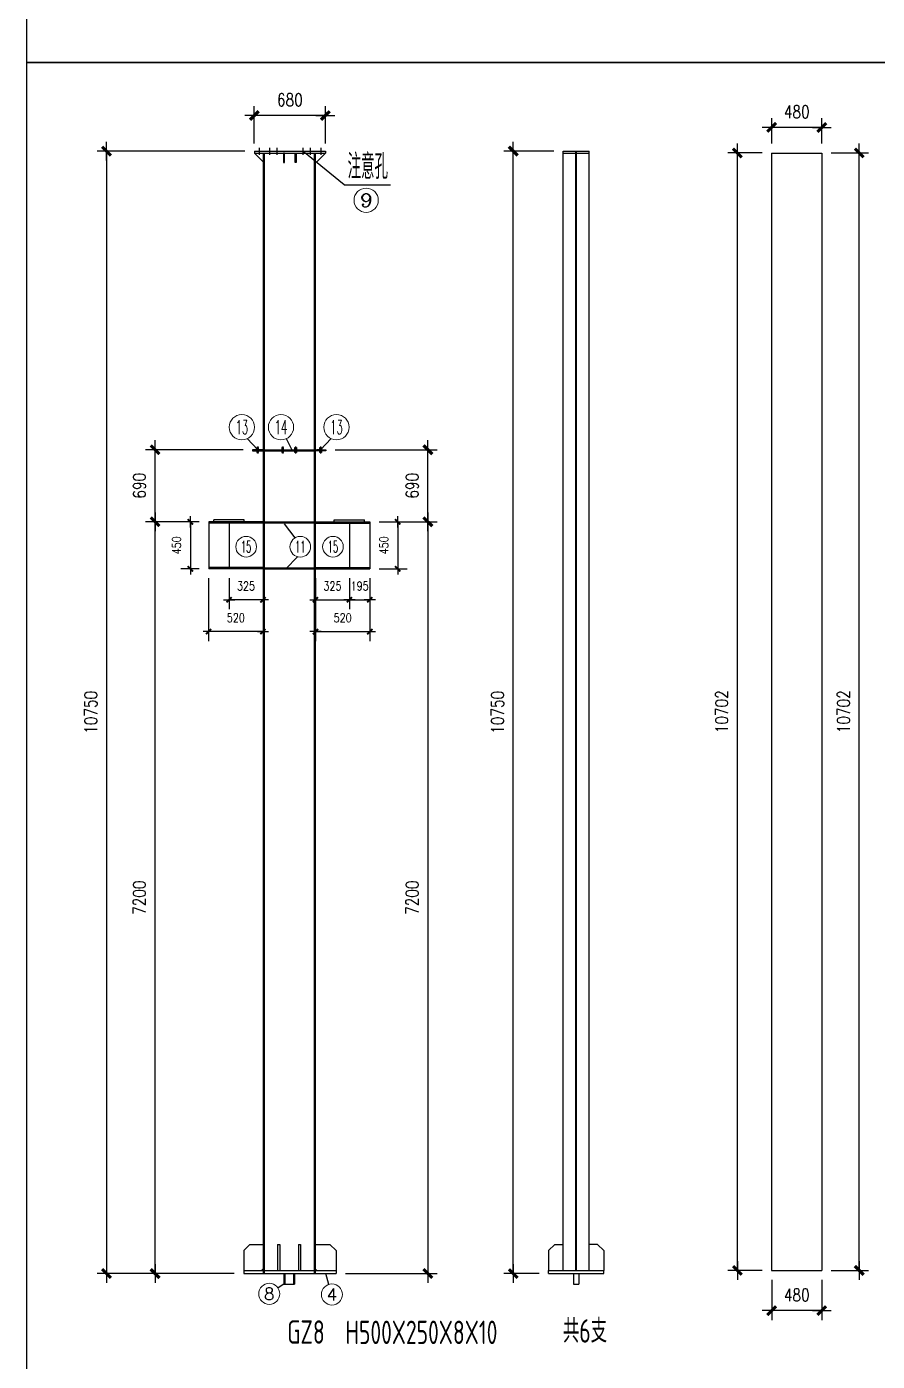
# Model space of a CAD drawing. Header units: millimetres. Extents: x 2451220 to 4527627, y -5186613 to -1639140.
# Drawn here: x 2483553 to 2491693, y -1801438 to -1788656 of the extents above; entities that cross this region are included whole.
import ezdxf
from ezdxf.enums import TextEntityAlignment as Align

# ---------------------------------------------------------------- set-up
doc = ezdxf.new("R2010")
doc.units = ezdxf.units.MM
doc.header["$LTSCALE"] = 1000
doc.header["$PDMODE"] = 34
doc.layers.add('钢架', color=7, linetype='Continuous', lineweight=25)
doc.styles.add('COMPLEX', font='COMPLEX')
doc.styles.add('DIM_FONT', font='simplex.shx', dxfattribs={"width": 0.8, "bigfont": 'hztxt.shx'})
doc.styles.add('hz', font='gbenor.shx', dxfattribs={"width": 0.75, "height": 100, "bigfont": 'gbcbig.shx'})
doc.styles.add('TSSD_Label', font='Tssdeng.shx', dxfattribs={"width": 0.7, "bigfont": 'hztxt.shx'})
doc.dimstyles.new('WGH(1)', dxfattribs={"dimscale": 1.2, "dimtxt": 100, "dimasz": 0.5, "dimexe": 75, "dimexo": 75, "dimgap": 75, "dimtad": 1, "dimdec": 0, "dimzin": 0, "dimdsep": 46, "dimtxsty": 'DIM_FONT', "dimblk1": '_DIMX', "dimblk2": '_DIMX', "dimsah": 1, "dimcen": 0.09, "dimclrd": 3, "dimclre": 3, "dimclrt": 7, "dimadec": 0, "dimazin": 0, "dimtfac": 1, "dimtdec": 0, "dimtix": 1, "dimtmove": 2, "dimatfit": 3, "dimldrblk": '_DIMX', "dimfxl": 1, "dimtolj": 1, "dimtzin": 0, "dimarcsym": 0})

# ---------------------------------------------------------------- blocks, each defined once
blk = doc.blocks.new('轴线标号')
at = {"lineweight": 13}
blk.add_circle((0, 0), 0.5, dxfattribs=at)
at = {"layer": '钢架', "lineweight": 13, "style": 'COMPLEX', "width": 1.041667}
blk.add_attdef('A', text='', height=0.56, dxfattribs=at).set_placement((-0.25, -0.28), (0.25, -0.28), align=Align.FIT)
blk = doc.blocks.new('_DIMX')
blk.add_line((-150, 0), (150, 0))
at = {"const_width": 50}
blk.add_lwpolyline([(-70, -70), (70, 70)], dxfattribs=at)
blk = doc.blocks.new('*D2307')
at = {"color": 3, "lineweight": -2}
for p, q in [((2485204, -1793398), (2485029, -1793398)), ((2485119, -1793399), (2485119, -1793848)), ((2485204, -1793848), (2485029, -1793848))]:
    blk.add_line(p, q, dxfattribs=at)
at = {"layer": 'Defpoints', "color": 0}
for p in [(2485294, -1793398), (2485119, -1793848), (2485294, -1793848)]:
    blk.add_point(p, dxfattribs=at)
at = {"color": 3, "lineweight": -2, "xscale": 0.36, "yscale": 0.36, "zscale": 0.36}
for p, rotation in [((2485119, -1793398), 90), ((2485119, -1793848), 270)]:
    blk.add_blockref('_DIMX', p, dxfattribs=dict(at, rotation=rotation))
at = {"color": 7, "insert": (2484987, -1793623), "char_height": 84, "attachment_point": 5, "rotation": 90, "style": 'DIM_FONT'}
blk.add_mtext('\\A1;450', dxfattribs=at)
blk = doc.blocks.new('*D2308')
at = {"color": 3, "lineweight": -2}
for p, q in [((2485489, -1793938), (2485489, -1794235)), ((2485814, -1793938), (2485814, -1794235)), ((2485489, -1794145), (2485489, -1794145)), ((2485814, -1794145), (2485489, -1794145)), ((2485815, -1794145), (2485815, -1794145))]:
    blk.add_line(p, q, dxfattribs=at)
at = {"layer": 'Defpoints', "color": 0}
for p in [(2485489, -1793848), (2485814, -1793848), (2485489, -1794145)]:
    blk.add_point(p, dxfattribs=at)
at = {"color": 3, "lineweight": -2, "xscale": 0.36, "yscale": 0.36, "zscale": 0.36}
blk.add_blockref('_DIMX', (2485489, -1794145), dxfattribs=at)
at = {"color": 3, "lineweight": -2, "xscale": 0.36, "yscale": 0.36, "zscale": 0.36, "rotation": 180}
blk.add_blockref('_DIMX', (2485814, -1794145), dxfattribs=at)
at = {"color": 7, "insert": (2485652, -1794013), "char_height": 84, "attachment_point": 5, "style": 'DIM_FONT'}
blk.add_mtext('\\A1;325', dxfattribs=at)
blk = doc.blocks.new('*D2309')
at = {"color": 3, "lineweight": -2}
for p, q in [((2485294, -1793938), (2485294, -1794540)), ((2485814, -1793938), (2485814, -1794540)), ((2485814, -1794450), (2485295, -1794450))]:
    blk.add_line(p, q, dxfattribs=at)
at = {"layer": 'Defpoints', "color": 0}
for p in [(2485294, -1793848), (2485814, -1793848), (2485294, -1794450)]:
    blk.add_point(p, dxfattribs=at)
at = {"color": 3, "lineweight": -2, "xscale": 0.36, "yscale": 0.36, "zscale": 0.36, "rotation": 180}
blk.add_blockref('_DIMX', (2485294, -1794450), dxfattribs=at)
at = {"color": 3, "lineweight": -2, "xscale": 0.36, "yscale": 0.36, "zscale": 0.36}
blk.add_blockref('_DIMX', (2485814, -1794450), dxfattribs=at)
at = {"color": 7, "insert": (2485554, -1794318), "char_height": 84, "attachment_point": 5, "style": 'DIM_FONT'}
blk.add_mtext('\\A1;520', dxfattribs=at)
blk = doc.blocks.new('*D2310')
at = {"color": 3, "lineweight": -2}
for p, q in [((2485731, -1789776), (2485731, -1789417)), ((2486411, -1789776), (2486411, -1789417)), ((2486411, -1789507), (2485732, -1789507))]:
    blk.add_line(p, q, dxfattribs=at)
at = {"layer": 'Defpoints', "color": 0}
for p in [(2485731, -1789507), (2485731, -1789866), (2486411, -1789866)]:
    blk.add_point(p, dxfattribs=at)
at = {"color": 3, "lineweight": -2, "xscale": 0.6, "yscale": 0.6, "zscale": 0.6, "rotation": 180}
blk.add_blockref('_DIMX', (2485731, -1789507), dxfattribs=at)
at = {"color": 3, "lineweight": -2, "xscale": 0.6, "yscale": 0.6, "zscale": 0.6}
blk.add_blockref('_DIMX', (2486411, -1789507), dxfattribs=at)
at = {"color": 7, "insert": (2486071, -1789357), "char_height": 120, "attachment_point": 5, "style": 'DIM_FONT'}
blk.add_mtext('\\A1;680', dxfattribs=at)
blk = doc.blocks.new('*D2311')
at = {"color": 3, "lineweight": -2}
for p, q in [((2487016, -1793398), (2487193, -1793398)), ((2487103, -1793399), (2487103, -1793848)), ((2486926, -1793848), (2487193, -1793848))]:
    blk.add_line(p, q, dxfattribs=at)
at = {"layer": 'Defpoints', "color": 0}
for p in [(2486926, -1793398), (2486836, -1793848), (2487103, -1793848)]:
    blk.add_point(p, dxfattribs=at)
at = {"color": 3, "lineweight": -2, "xscale": 0.36, "yscale": 0.36, "zscale": 0.36}
for p, rotation in [((2487103, -1793398), 90), ((2487103, -1793848), 270)]:
    blk.add_blockref('_DIMX', p, dxfattribs=dict(at, rotation=rotation))
at = {"color": 7, "insert": (2486971, -1793623), "char_height": 84, "attachment_point": 5, "rotation": 90, "style": 'DIM_FONT'}
blk.add_mtext('\\A1;450', dxfattribs=at)
blk = doc.blocks.new('*D2312')
at = {"color": 3, "lineweight": -2}
for p, q in [((2486316, -1793938), (2486316, -1794235)), ((2486641, -1793938), (2486641, -1794235)), ((2486316, -1794145), (2486316, -1794145)), ((2486316, -1794145), (2486641, -1794145)), ((2486642, -1794145), (2486642, -1794145))]:
    blk.add_line(p, q, dxfattribs=at)
at = {"layer": 'Defpoints', "color": 0}
for p in [(2486316, -1793848), (2486641, -1793848), (2486641, -1794145)]:
    blk.add_point(p, dxfattribs=at)
at = {"color": 3, "lineweight": -2, "xscale": 0.36, "yscale": 0.36, "zscale": 0.36}
blk.add_blockref('_DIMX', (2486316, -1794145), dxfattribs=at)
at = {"color": 3, "lineweight": -2, "xscale": 0.36, "yscale": 0.36, "zscale": 0.36, "rotation": 180}
blk.add_blockref('_DIMX', (2486641, -1794145), dxfattribs=at)
at = {"color": 7, "insert": (2486479, -1794013), "char_height": 84, "attachment_point": 5, "style": 'DIM_FONT'}
blk.add_mtext('\\A1;325', dxfattribs=at)
blk = doc.blocks.new('*D2313')
at = {"color": 3, "lineweight": -2}
for p, q in [((2486316, -1793938), (2486316, -1794540)), ((2486836, -1793938), (2486836, -1794540)), ((2486317, -1794450), (2486836, -1794450))]:
    blk.add_line(p, q, dxfattribs=at)
at = {"layer": 'Defpoints', "color": 0}
for p in [(2486316, -1793848), (2486836, -1793848), (2486836, -1794450)]:
    blk.add_point(p, dxfattribs=at)
at = {"color": 3, "lineweight": -2, "xscale": 0.36, "yscale": 0.36, "zscale": 0.36, "rotation": 180}
blk.add_blockref('_DIMX', (2486316, -1794450), dxfattribs=at)
at = {"color": 3, "lineweight": -2, "xscale": 0.36, "yscale": 0.36, "zscale": 0.36}
blk.add_blockref('_DIMX', (2486836, -1794450), dxfattribs=at)
at = {"color": 7, "insert": (2486576, -1794318), "char_height": 84, "attachment_point": 5, "style": 'DIM_FONT'}
blk.add_mtext('\\A1;520', dxfattribs=at)
blk = doc.blocks.new('*D2314')
at = {"color": 3, "lineweight": -2}
for p, q in [((2486926, -1793398), (2487482, -1793398)), ((2487392, -1793399), (2487392, -1800598)), ((2486603, -1800598), (2487482, -1800598))]:
    blk.add_line(p, q, dxfattribs=at)
at = {"layer": 'Defpoints', "color": 0}
for p in [(2486836, -1793398), (2486513, -1800598), (2487392, -1800598)]:
    blk.add_point(p, dxfattribs=at)
at = {"color": 3, "lineweight": -2, "xscale": 0.6, "yscale": 0.6, "zscale": 0.6}
for p, rotation in [((2487392, -1793398), 90), ((2487392, -1800598), 270)]:
    blk.add_blockref('_DIMX', p, dxfattribs=dict(at, rotation=rotation))
at = {"color": 7, "insert": (2487242, -1796998), "char_height": 120, "attachment_point": 5, "rotation": 90, "style": 'DIM_FONT'}
blk.add_mtext('\\A1;7200', dxfattribs=at)
blk = doc.blocks.new('*D505')
at = {"color": 3, "lineweight": -2}
for p, q in [((2485641, -1789848), (2484226, -1789848)), ((2484316, -1789849), (2484316, -1800598)), ((2485100, -1800598), (2484226, -1800598))]:
    blk.add_line(p, q, dxfattribs=at)
at = {"layer": 'Defpoints', "color": 0}
for p in [(2485731, -1789848), (2484316, -1800598), (2485190, -1800598)]:
    blk.add_point(p, dxfattribs=at)
at = {"color": 3, "lineweight": -2, "xscale": 0.6, "yscale": 0.6, "zscale": 0.6}
for p, rotation in [((2484316, -1789848), 90), ((2484316, -1800598), 270)]:
    blk.add_blockref('_DIMX', p, dxfattribs=dict(at, rotation=rotation))
at = {"color": 7, "insert": (2484166, -1795223), "char_height": 120, "attachment_point": 5, "rotation": 90, "style": 'DIM_FONT'}
blk.add_mtext('\\A1;10750', dxfattribs=at)
blk = doc.blocks.new('*D506')
at = {"color": 3, "lineweight": -2}
for p, q in [((2486641, -1793938), (2486641, -1794235)), ((2486836, -1793938), (2486836, -1794235)), ((2486641, -1794145), (2486641, -1794145)), ((2486641, -1794145), (2486836, -1794145)), ((2486837, -1794145), (2486837, -1794145))]:
    blk.add_line(p, q, dxfattribs=at)
at = {"layer": 'Defpoints', "color": 0}
for p in [(2486641, -1793848), (2486836, -1793848), (2486836, -1794145)]:
    blk.add_point(p, dxfattribs=at)
at = {"color": 3, "lineweight": -2, "xscale": 0.36, "yscale": 0.36, "zscale": 0.36}
blk.add_blockref('_DIMX', (2486641, -1794145), dxfattribs=at)
at = {"color": 3, "lineweight": -2, "xscale": 0.36, "yscale": 0.36, "zscale": 0.36, "rotation": 180}
blk.add_blockref('_DIMX', (2486836, -1794145), dxfattribs=at)
at = {"color": 7, "insert": (2486739, -1794013), "char_height": 84, "attachment_point": 5, "style": 'DIM_FONT'}
blk.add_mtext('\\A1;195', dxfattribs=at)
blk = doc.blocks.new('*D2315')
at = {"color": 3, "lineweight": -2}
for p, q in [((2486504, -1792708), (2487482, -1792708)), ((2487392, -1793398), (2487392, -1792709)), ((2487016, -1793398), (2487482, -1793398))]:
    blk.add_line(p, q, dxfattribs=at)
at = {"layer": 'Defpoints', "color": 0}
for p in [(2486414, -1792708), (2487392, -1792708), (2486926, -1793398)]:
    blk.add_point(p, dxfattribs=at)
at = {"color": 3, "lineweight": -2, "xscale": 0.6, "yscale": 0.6, "zscale": 0.6}
for p, rotation in [((2487392, -1792708), 90), ((2487392, -1793398), 270)]:
    blk.add_blockref('_DIMX', p, dxfattribs=dict(at, rotation=rotation))
at = {"color": 7, "insert": (2487242, -1793053), "char_height": 120, "attachment_point": 5, "rotation": 90, "style": 'DIM_FONT'}
blk.add_mtext('\\A1;690', dxfattribs=at)
blk = doc.blocks.new('*D2316')
at = {"color": 3, "lineweight": -2}
for p, q in [((2490682, -1800658), (2490682, -1801043)), ((2491162, -1800658), (2491162, -1801043)), ((2491161, -1800953), (2490682, -1800953))]:
    blk.add_line(p, q, dxfattribs=at)
at = {"layer": 'Defpoints', "color": 0}
for p in [(2490682, -1800568), (2491162, -1800568), (2490682, -1800953)]:
    blk.add_point(p, dxfattribs=at)
at = {"color": 3, "lineweight": -2, "xscale": 0.6, "yscale": 0.6, "zscale": 0.6, "rotation": 180}
blk.add_blockref('_DIMX', (2490682, -1800953), dxfattribs=at)
at = {"color": 3, "lineweight": -2, "xscale": 0.6, "yscale": 0.6, "zscale": 0.6}
blk.add_blockref('_DIMX', (2491162, -1800953), dxfattribs=at)
at = {"color": 7, "insert": (2490922, -1800803), "char_height": 120, "attachment_point": 5, "style": 'DIM_FONT'}
blk.add_mtext('\\A1;480', dxfattribs=at)
blk = doc.blocks.new('*D2317')
at = {"color": 3, "lineweight": -2}
for p, q in [((2490592, -1789866), (2490264, -1789866)), ((2490354, -1800568), (2490354, -1789867)), ((2490592, -1800568), (2490264, -1800568))]:
    blk.add_line(p, q, dxfattribs=at)
at = {"layer": 'Defpoints', "color": 0}
for p in [(2490354, -1789866), (2490682, -1789866), (2490682, -1800568)]:
    blk.add_point(p, dxfattribs=at)
at = {"color": 3, "lineweight": -2, "xscale": 0.6, "yscale": 0.6, "zscale": 0.6}
for p, rotation in [((2490354, -1789866), 90), ((2490354, -1800568), 270)]:
    blk.add_blockref('_DIMX', p, dxfattribs=dict(at, rotation=rotation))
at = {"color": 7, "insert": (2490204, -1795217), "char_height": 120, "attachment_point": 5, "rotation": 90, "style": 'DIM_FONT'}
blk.add_mtext('\\A1;10702', dxfattribs=at)
blk = doc.blocks.new('*D2318')
at = {"color": 3, "lineweight": -2}
for p, q in [((2491252, -1789866), (2491610, -1789866)), ((2491520, -1800568), (2491520, -1789867)), ((2491252, -1800568), (2491610, -1800568))]:
    blk.add_line(p, q, dxfattribs=at)
at = {"layer": 'Defpoints', "color": 0}
for p in [(2491162, -1789866), (2491520, -1789866), (2491162, -1800568)]:
    blk.add_point(p, dxfattribs=at)
at = {"color": 3, "lineweight": -2, "xscale": 0.6, "yscale": 0.6, "zscale": 0.6}
for p, rotation in [((2491520, -1789866), 90), ((2491520, -1800568), 270)]:
    blk.add_blockref('_DIMX', p, dxfattribs=dict(at, rotation=rotation))
at = {"color": 7, "insert": (2491370, -1795217), "char_height": 120, "attachment_point": 5, "rotation": 90, "style": 'DIM_FONT'}
blk.add_mtext('\\A1;10702', dxfattribs=at)
blk = doc.blocks.new('*D2360')
at = {"color": 3, "lineweight": -2}
for p, q in [((2485204, -1793398), (2484691, -1793398)), ((2484781, -1800598), (2484781, -1793399)), ((2485539, -1800598), (2484691, -1800598))]:
    blk.add_line(p, q, dxfattribs=at)
at = {"layer": 'Defpoints', "color": 0}
for p in [(2484781, -1793398), (2485294, -1793398), (2485629, -1800598)]:
    blk.add_point(p, dxfattribs=at)
at = {"color": 3, "lineweight": -2, "xscale": 0.6, "yscale": 0.6, "zscale": 0.6}
for p, rotation in [((2484781, -1793398), 90), ((2484781, -1800598), 270)]:
    blk.add_blockref('_DIMX', p, dxfattribs=dict(at, rotation=rotation))
at = {"color": 7, "insert": (2484631, -1796998), "char_height": 120, "attachment_point": 5, "rotation": 90, "style": 'DIM_FONT'}
blk.add_mtext('\\A1;7200', dxfattribs=at)
blk = doc.blocks.new('*D2361')
at = {"color": 3, "lineweight": -2}
for p, q in [((2485624, -1792708), (2484691, -1792708)), ((2484781, -1793398), (2484781, -1792709)), ((2485204, -1793398), (2484691, -1793398))]:
    blk.add_line(p, q, dxfattribs=at)
at = {"layer": 'Defpoints', "color": 0}
for p in [(2484781, -1792708), (2485714, -1792708), (2485294, -1793398)]:
    blk.add_point(p, dxfattribs=at)
at = {"color": 3, "lineweight": -2, "xscale": 0.6, "yscale": 0.6, "zscale": 0.6}
for p, rotation in [((2484781, -1792708), 90), ((2484781, -1793398), 270)]:
    blk.add_blockref('_DIMX', p, dxfattribs=dict(at, rotation=rotation))
at = {"color": 7, "insert": (2484631, -1793053), "char_height": 120, "attachment_point": 5, "rotation": 90, "style": 'DIM_FONT'}
blk.add_mtext('\\A1;690', dxfattribs=at)
blk = doc.blocks.new('*D2362')
at = {"color": 3, "lineweight": -2}
for p, q in [((2488596, -1789848), (2488119, -1789848)), ((2488209, -1800598), (2488209, -1789849)), ((2488456, -1800598), (2488119, -1800598))]:
    blk.add_line(p, q, dxfattribs=at)
at = {"layer": 'Defpoints', "color": 0}
for p in [(2488209, -1789848), (2488686, -1789848), (2488546, -1800598)]:
    blk.add_point(p, dxfattribs=at)
at = {"color": 3, "lineweight": -2, "xscale": 0.6, "yscale": 0.6, "zscale": 0.6}
for p, rotation in [((2488209, -1789848), 90), ((2488209, -1800598), 270)]:
    blk.add_blockref('_DIMX', p, dxfattribs=dict(at, rotation=rotation))
at = {"color": 7, "insert": (2488059, -1795223), "char_height": 120, "attachment_point": 5, "rotation": 90, "style": 'DIM_FONT'}
blk.add_mtext('\\A1;10750', dxfattribs=at)
blk = doc.blocks.new('*D1136')
at = {"color": 3, "lineweight": -2}
for p, q in [((2490682, -1789776), (2490682, -1789531)), ((2491162, -1789776), (2491162, -1789531)), ((2491161, -1789621), (2490682, -1789621))]:
    blk.add_line(p, q, dxfattribs=at)
at = {"layer": 'Defpoints', "color": 0}
for p in [(2490682, -1789621), (2490682, -1789866), (2491162, -1789866)]:
    blk.add_point(p, dxfattribs=at)
at = {"color": 3, "lineweight": -2, "xscale": 0.6, "yscale": 0.6, "zscale": 0.6, "rotation": 180}
blk.add_blockref('_DIMX', (2490682, -1789621), dxfattribs=at)
at = {"color": 3, "lineweight": -2, "xscale": 0.6, "yscale": 0.6, "zscale": 0.6}
blk.add_blockref('_DIMX', (2491162, -1789621), dxfattribs=at)
at = {"color": 7, "insert": (2490922, -1789471), "char_height": 120, "attachment_point": 5, "style": 'DIM_FONT'}
blk.add_mtext('\\A1;480', dxfattribs=at)

msp = doc.modelspace()

# ---------------------------------------------------------------- linework, layer by layer
at = {"color": 2}
for p, q in [((2485731.3, -1789848.2), (2486411.3, -1789848.2)), ((2485731.3, -1789848.2), (2485731.3, -1789866.2)), ((2485776.3, -1789816.3), (2485776.3, -1789883)), ((2485876.3, -1789816.3), (2485876.3, -1789883)), ((2485946.3, -1789816.3), (2485946.3, -1789883)), ((2486196.3, -1789816.3), (2486196.3, -1789883)), ((2486266.3, -1789816.3), (2486266.3, -1789883)), ((2486366.3, -1789816.3), (2486366.3, -1789883)), ((2486411.3, -1789848.2), (2486411.3, -1789866.2)), ((2485731.3, -1789866.2), (2486411.3, -1789866.2)), ((2490681.8, -1789866.2), (2491161.8, -1789866.2))]:
    msp.add_line(p, q, dxfattribs=at)
for p, q in [((2486591.1, -1790171.3), (2486196.3, -1789848.2)), ((2488686.4, -1800568.2), (2488686.4, -1789848.2)), ((2488686.4, -1789848.2), (2488936.4, -1789848.2)), ((2488807.4, -1800568.2), (2488807.4, -1789848.2)), ((2488811.4, -1800568.2), (2488811.4, -1789848.2)), ((2488815.4, -1800568.2), (2488815.4, -1789848.2)), ((2488936.4, -1800568.2), (2488936.4, -1789848.2)), ((2485731.3, -1789866.2), (2485821.3, -1789956.2)), ((2485814.3, -1789866.2), (2485814.3, -1800598.2)), ((2485824.3, -1789866.2), (2485824.3, -1800598.2)), ((2486304.3, -1789866.2), (2486304.3, -1800598.2)), ((2486314.3, -1789866.2), (2486314.3, -1800598.2)), ((2486321.3, -1789956.2), (2486411.3, -1789866.2)), ((2488686.4, -1789868.2), (2488936.4, -1789868.2)), ((2490681.8, -1789866.2), (2490681.8, -1800568.2)), ((2491161.8, -1789866.2), (2491161.8, -1800568.2)), ((2486591.1, -1790171.3), (2487035.3, -1790171.3)), ((2485764.3, -1792708.2), (2485663.7, -1792601.6)), ((2486037.1, -1792602), (2486089.7, -1792708.2)), ((2486364.3, -1792708.2), (2486465, -1792601.6)), ((2485814.3, -1792708.2), (2485714.3, -1792708.2)), ((2485714.3, -1792708.2), (2485714.3, -1792718.2)), ((2485714.3, -1792718.2), (2485814.3, -1792718.2)), ((2485764.3, -1792677.9), (2485764.3, -1792743.2)), ((2485764.3, -1792708.2), (2485799.3, -1792708.2)), ((2485826.3, -1792708.2), (2486304.3, -1792708.2)), ((2485826.3, -1792718.2), (2486304.3, -1792718.2)), ((2486003.5, -1792677.9), (2486003.5, -1792743.2)), ((2486125.2, -1792677.9), (2486125.2, -1792743.2)), ((2486314.3, -1792708.2), (2486414.3, -1792708.2)), ((2486414.3, -1792718.2), (2486314.3, -1792718.2)), ((2486364.3, -1792708.2), (2486329.3, -1792708.2)), ((2486364.3, -1792677.9), (2486364.3, -1792743.2)), ((2486414.3, -1792708.2), (2486414.3, -1792718.2)), ((2485814.3, -1793398.2), (2485294.3, -1793398.2)), ((2485294.3, -1793398.2), (2485294.3, -1793848.2)), ((2485814.3, -1793410.2), (2485294.3, -1793410.2)), ((2485634.3, -1793378.2), (2485344.3, -1793378.2)), ((2485344.3, -1793398.2), (2485344.3, -1793378.2)), ((2485489.3, -1793410.2), (2485489.3, -1793836.2)), ((2485634.3, -1793398.2), (2485634.3, -1793378.2)), ((2485826.3, -1793398.2), (2486304.3, -1793398.2)), ((2485826.3, -1793408.2), (2486304.3, -1793408.2)), ((2486122.7, -1793551.2), (2486019.7, -1793416.6)), ((2486316.3, -1793398.2), (2486836.3, -1793398.2)), ((2486316.3, -1793410.2), (2486836.3, -1793410.2)), ((2486496.3, -1793378.2), (2486786.3, -1793378.2)), ((2486496.3, -1793398.2), (2486496.3, -1793378.2)), ((2486641.3, -1793410.2), (2486641.3, -1793836.2)), ((2486786.3, -1793398.2), (2486786.3, -1793378.2)), ((2486836.3, -1793398.2), (2486836.3, -1793848.2)), ((2486144.7, -1793732.8), (2486033.6, -1793848.2)), ((2485814.3, -1793836.2), (2485294.3, -1793836.2)), ((2485814.3, -1793848.2), (2485294.3, -1793848.2)), ((2485826.3, -1793838.2), (2486304.3, -1793838.2)), ((2485826.3, -1793848.2), (2486304.3, -1793848.2)), ((2486316.3, -1793836.2), (2486836.3, -1793836.2)), ((2486316.3, -1793848.2), (2486836.3, -1793848.2)), ((2485629.3, -1800378.2), (2485689.3, -1800318.2)), ((2485689.3, -1800318.2), (2485824.3, -1800318.2)), ((2485954.3, -1800318.2), (2485954.3, -1800568.2)), ((2485954.3, -1800318.2), (2485974.3, -1800318.2)), ((2485974.3, -1800318.2), (2485974.3, -1800568.2)), ((2486154.3, -1800318.2), (2486154.3, -1800568.2)), ((2486154.3, -1800318.2), (2486174.3, -1800318.2)), ((2486174.3, -1800318.2), (2486174.3, -1800568.2)), ((2486304.3, -1800318.2), (2486453.3, -1800318.2)), ((2486453.3, -1800318.2), (2486513.3, -1800378.2)), ((2488546.4, -1800378.2), (2488606.4, -1800318.2)), ((2488606.4, -1800318.2), (2488686.4, -1800318.2)), ((2489016.4, -1800318.2), (2488936.4, -1800318.2)), ((2489076.4, -1800378.2), (2489016.4, -1800318.2)), ((2485629.3, -1800378.2), (2485629.3, -1800568.2)), ((2486513.3, -1800378.2), (2486513.3, -1800568.2)), ((2488546.4, -1800378.2), (2488546.4, -1800568.2)), ((2489076.4, -1800378.2), (2489076.4, -1800568.2)), ((2485629.3, -1800568.2), (2485629.3, -1800598.2)), ((2485629.3, -1800568.2), (2486513.3, -1800568.2)), ((2485629.3, -1800598.2), (2486513.3, -1800598.2)), ((2485764.3, -1800568.2), (2486364.3, -1800568.2)), ((2485764.3, -1800598.2), (2486364.3, -1800598.2)), ((2485799.3, -1800568.2), (2485814.3, -1800553.2)), ((2485814.3, -1800568.2), (2486328.3, -1800568.2)), ((2485814.3, -1800568.2), (2486328.3, -1800568.2)), ((2485814.3, -1800598.2), (2486328.3, -1800598.2)), ((2485814.3, -1800598.2), (2486328.3, -1800598.2)), ((2486014.3, -1800598.2), (2486014.3, -1800698.2)), ((2486014.3, -1800598.2), (2486114.3, -1800598.2)), ((2486014.3, -1800598.2), (2486014.3, -1800698.2)), ((2486024.3, -1800598.2), (2486024.3, -1800698.2)), ((2486024.3, -1800598.2), (2486024.3, -1800698.2)), ((2486104.3, -1800598.2), (2486104.3, -1800698.2)), ((2486104.3, -1800598.2), (2486104.3, -1800698.2)), ((2486114.3, -1800598.2), (2486114.3, -1800698.2)), ((2486114.3, -1800598.2), (2486114.3, -1800698.2)), ((2486329.3, -1800568.2), (2486314.3, -1800553.2)), ((2486443.1, -1800702.2), (2486414.7, -1800598.2)), ((2486513.3, -1800568.2), (2486513.3, -1800598.2)), ((2488546.4, -1800598.2), (2488546.4, -1800568.2)), ((2488546.4, -1800568.2), (2489076.4, -1800568.2)), ((2488546.4, -1800598.2), (2489076.4, -1800598.2)), ((2488786.4, -1800598.2), (2488786.4, -1800698.2)), ((2488836.4, -1800598.2), (2488836.4, -1800698.2)), ((2489076.4, -1800598.2), (2489076.4, -1800568.2)), ((2489076.4, -1800598.2), (2489076.4, -1800568.2)), ((2490681.8, -1800568.2), (2491161.8, -1800568.2)), ((2490681.8, -1800568.2), (2491161.8, -1800568.2)), ((2490681.8, -1800568.2), (2491161.8, -1800568.2)), ((2490681.8, -1800568.2), (2491161.8, -1800568.2)), ((2486014.3, -1800698.2), (2485957.6, -1800736)), ((2486014.3, -1800698.2), (2486114.3, -1800698.2)), ((2486014.3, -1800698.2), (2486114.3, -1800698.2)), ((2488786.4, -1800698.2), (2488836.4, -1800698.2))]:
    msp.add_line(p, q)
for points in [[(2499972, -1788999.2), (2483552.7, -1788999.2), (2483552.7, -1776042.3), (2499972, -1776042.3)], [(2499972, -1801956.2), (2483552.7, -1801956.2), (2483552.7, -1788999.2), (2499972, -1788999.2)], [(2486011.3, -1789956.2), (2486021.3, -1789956.2), (2486021.3, -1789866.2), (2486011.3, -1789866.2)], [(2486011.3, -1789956.2), (2486021.3, -1789956.2), (2486021.3, -1789866.2), (2486011.3, -1789866.2)], [(2486131.3, -1789956.2), (2486121.3, -1789956.2), (2486121.3, -1789866.2), (2486131.3, -1789866.2)], [(2486131.3, -1789956.2), (2486121.3, -1789956.2), (2486121.3, -1789866.2), (2486131.3, -1789866.2)], [(2485771.9, -1792686.8), (2485756.2, -1792686.8), (2485756.2, -1792734.6), (2485771.9, -1792734.6)], [(2486011, -1792686.8), (2485995.3, -1792686.8), (2485995.3, -1792734.6), (2486011, -1792734.6)], [(2486117.6, -1792686.8), (2486133.3, -1792686.8), (2486133.3, -1792734.6), (2486117.6, -1792734.6)], [(2486356.7, -1792686.8), (2486372.4, -1792686.8), (2486372.4, -1792734.6), (2486356.7, -1792734.6)]]:
    msp.add_lwpolyline(points, close=True)

# ---------------------------------------------------------------- block references
ref = msp.add_blockref('轴线标号', (2486801.4, -1790318.5), dxfattribs=dict(xscale=-232.4988107294776, yscale=232.4988107294776, zscale=232.4988107293054))
ref.add_attrib('A', '9', dxfattribs={"layer": '钢架', "lineweight": 13, "height": 130.2, "style": 'COMPLEX', "width": 1.339286}).set_placement((2486743.2, -1790383.6), (2486859.5, -1790383.6), align=Align.FIT)
ref = msp.add_blockref('轴线标号', (2485611.7, -1792492.2), dxfattribs=dict(xscale=242.1862611765973, yscale=242.1862611765973, zscale=242.1862611763598))
ref.add_attrib('A', '13', dxfattribs={"layer": '钢架', "lineweight": 13, "height": 135.62, "style": 'COMPLEX', "width": 0.646552}).set_placement((2485551.2, -1792560), (2485672.3, -1792560), align=Align.FIT)
ref = msp.add_blockref('轴线标号', (2485986.2, -1792492.2), dxfattribs=dict(xscale=242.1862611765973, yscale=242.1862611765973, zscale=242.1862611763598))
ref.add_attrib('A', '14', dxfattribs={"layer": '钢架', "lineweight": 13, "height": 135.62, "style": 'COMPLEX', "width": 0.604839}).set_placement((2485925.7, -1792560), (2486046.8, -1792560), align=Align.FIT)
ref = msp.add_blockref('轴线标号', (2486516.9, -1792492.2), dxfattribs=dict(xscale=-242.1862611761317, yscale=242.1862611765973, zscale=242.1862611763598))
ref.add_attrib('A', '13', dxfattribs={"layer": '钢架', "lineweight": 13, "height": 135.62, "style": 'COMPLEX', "width": 0.646552}).set_placement((2486456.3, -1792560), (2486577.4, -1792560), align=Align.FIT)
ref = msp.add_blockref('轴线标号', (2485652.9, -1793636.7), dxfattribs=dict(xscale=-197.7854466270655, yscale=197.7854466270655, zscale=197.7854466273605))
ref.add_attrib('A', '15', dxfattribs={"layer": '钢架', "lineweight": 13, "height": 110.76, "style": 'COMPLEX', "width": 0.646552}).set_placement((2485603.5, -1793692.1), (2485702.4, -1793692.1), align=Align.FIT)
ref = msp.add_blockref('轴线标号', (2486171, -1793637.5), dxfattribs=dict(xscale=-197.7854466270655, yscale=197.7854466270655, zscale=197.7854466273605))
ref.add_attrib('A', '11', dxfattribs={"layer": '钢架', "lineweight": 13, "height": 110.76, "style": 'COMPLEX', "width": 0.78125}).set_placement((2486121.6, -1793692.8), (2486220.5, -1793692.8), align=Align.FIT)
ref = msp.add_blockref('轴线标号', (2486483.7, -1793636.7), dxfattribs=dict(xscale=-197.7854466270655, yscale=197.7854466270655, zscale=197.7854466273605))
ref.add_attrib('A', '15', dxfattribs={"layer": '钢架', "lineweight": 13, "height": 110.76, "style": 'COMPLEX', "width": 0.646552}).set_placement((2486434.3, -1793692.1), (2486533.2, -1793692.1), align=Align.FIT)
ref = msp.add_blockref('轴线标号', (2485873.7, -1800792), dxfattribs=dict(xscale=-201.8218843135983, yscale=201.8218843135983, zscale=201.8218843136332))
ref.add_attrib('A', '8', dxfattribs={"layer": '钢架', "lineweight": 13, "height": 113, "style": 'COMPLEX', "width": 1.339286}).set_placement((2485823.2, -1800848.5), (2485924.1, -1800848.5), align=Align.FIT)
ref = msp.add_blockref('轴线标号', (2486473.5, -1800798.4), dxfattribs=dict(xscale=-201.8218843135983, yscale=201.8218843135983, zscale=201.8218843136332))
ref.add_attrib('A', '4', dxfattribs={"layer": '钢架', "lineweight": 13, "height": 113, "style": 'COMPLEX', "width": 1.171875}).set_placement((2486423, -1800854.9), (2486524, -1800854.9), align=Align.FIT)

# ---------------------------------------------------------------- texts
at = {"color": 0, "style": 'TSSD_Label', "width": 0.7}
for s, height, p in [('GZ8', 224.35, (2486046.1, -1801270.1)), ('H500X250X8X10', 224.347, (2486603.2, -1801273.2)), ('共6支', 224.35, (2488684.2, -1801259.7))]:
    msp.add_text(s, height=height, dxfattribs=at).set_placement(p)
at = {"layer": '钢架', "lineweight": 13, "insert": (2486623, -1789876.2), "char_height": 238.88, "width": 978.981, "attachment_point": 1, "style": 'hz'}
msp.add_mtext('注意孔', dxfattribs=at)

# ---------------------------------------------------------------- dimensions: what is measured, and where the dimension line sits
for base, p1, p2, picture, middle in [((2485731.3, -1789507.2), (2486411.3, -1789866.2), (2485731.3, -1789866.2), '*D2310', (2486071.3, -1789357.2)), ((2490681.8, -1789620.6), (2491161.8, -1789866.2), (2490681.8, -1789866.2), '*D1136', (2490921.8, -1789470.6)), ((2490681.8, -1800953.4), (2491161.8, -1800568.2), (2490681.8, -1800568.2), '*D2316', (2490921.8, -1800803.4))]:
    dim = msp.add_linear_dim(base=base, p1=p1, p2=p2, dimstyle='WGH(1)')
    dim.commit()
    dim.dimension.update_dxf_attribs({"geometry": picture, "text_midpoint": middle})
for base, p1, p2, picture, middle in [((2484316.2, -1800598.2), (2485731.3, -1789848.2), (2485190.1, -1800598.2), '*D505', (2484166.2, -1795223.2)), ((2488208.7, -1789848.2), (2488546.4, -1800598.2), (2488686.4, -1789848.2), '*D2362', (2488058.7, -1795223.2)), ((2490354, -1789866.2), (2490681.8, -1800568.2), (2490681.8, -1789866.2), '*D2317', (2490204, -1795217.2)), ((2491520.3, -1789866.2), (2491161.8, -1800568.2), (2491161.8, -1789866.2), '*D2318', (2491370.3, -1795217.2)), ((2484781.2, -1792708.2), (2485294.3, -1793398.2), (2485714.3, -1792708.2), '*D2361', (2484631.2, -1793053.2)), ((2487392.1, -1792708.2), (2486926.3, -1793398.2), (2486414.3, -1792708.2), '*D2315', (2487242.1, -1793053.2)), ((2484781.2, -1793398.2), (2485629.3, -1800598.2), (2485294.3, -1793398.2), '*D2360', (2484631.2, -1796998.2)), ((2487392.1, -1800598.2), (2486836.3, -1793398.2), (2486513.3, -1800598.2), '*D2314', (2487242.1, -1796998.2))]:
    dim = msp.add_linear_dim(base=base, p1=p1, p2=p2, angle=90, dimstyle='WGH(1)')
    dim.commit()
    dim.dimension.update_dxf_attribs({"geometry": picture, "text_midpoint": middle})
for base, p1, p2, angle, picture, middle in [((2485119.4, -1793848.2), (2485294.3, -1793398.2), (2485294.3, -1793848.2), 90, '*D2307', (2484987.4, -1793623.2)), ((2487102.8, -1793848.2), (2486926.3, -1793398.2), (2486836.3, -1793848.2), 90, '*D2311', (2486970.8, -1793623.2)), ((2485294.3, -1794450.4), (2485814.3, -1793848.2), (2485294.3, -1793848.2), 180, '*D2309', (2485554.3, -1794318.4)), ((2485489.3, -1794145.3), (2485814.3, -1793848.2), (2485489.3, -1793848.2), 180, '*D2308', (2485651.8, -1794013.3))]:
    dim = msp.add_linear_dim(base=base, p1=p1, p2=p2, angle=angle, dimstyle='WGH(1)', override={"dimtxt": 70, "dimasz": 0.3})
    dim.commit()
    dim.dimension.update_dxf_attribs({"geometry": picture, "text_midpoint": middle})
for base, p1, p2, picture, middle in [((2486641.3, -1794145.3), (2486316.3, -1793848.2), (2486641.3, -1793848.2), '*D2312', (2486478.8, -1794013.3)), ((2486836.3, -1794450.4), (2486316.3, -1793848.2), (2486836.3, -1793848.2), '*D2313', (2486576.3, -1794318.4)), ((2486836.3, -1794145.3), (2486641.3, -1793848.2), (2486836.3, -1793848.2), '*D506', (2486738.8, -1794013.3))]:
    dim = msp.add_linear_dim(base=base, p1=p1, p2=p2, dimstyle='WGH(1)', override={"dimtxt": 70, "dimasz": 0.3})
    dim.commit()
    dim.dimension.update_dxf_attribs({"geometry": picture, "text_midpoint": middle})

doc.saveas('drawing.dxf')
